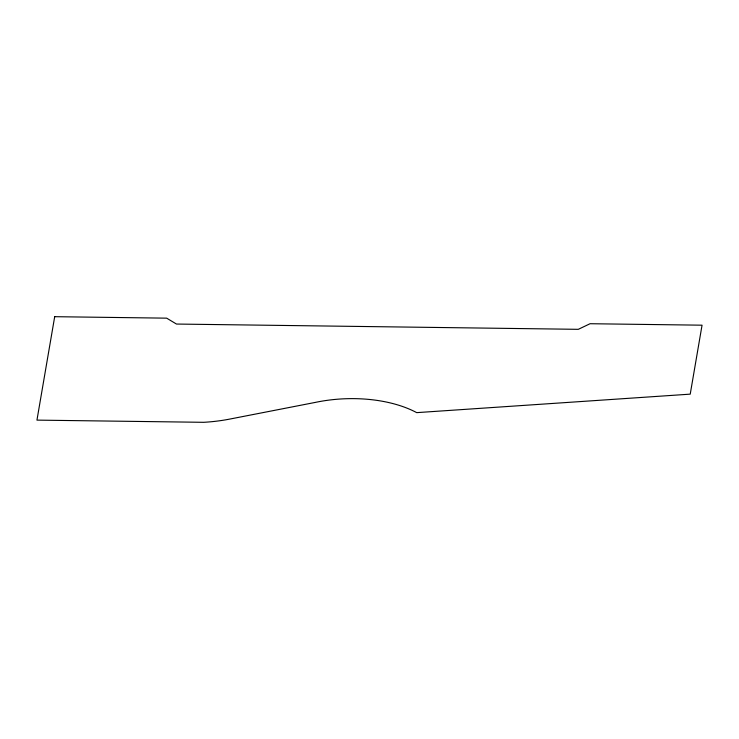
<?xml version="1.0" encoding="UTF-8"?>
<svg xmlns="http://www.w3.org/2000/svg" width="739" height="739" viewBox="0 0 739 739"><rect width="100%" height="100%" fill="white"/><g stroke="black" fill="none" stroke-linecap="round" stroke-linejoin="round"><path stroke-width="1.11" d="M54.695 316.689L36.95 420.121L203.668 422.311A104.504 55.222 -2.8 0 0 229.838 419.068L315.322 402.404A96.892 51.203 -2.8 0 1 416.713 412.639L690.226 394.146L702.05 325.188L590.064 323.719L578.295 329.326L176.473 324.051L166.672 318.158L54.695 316.689"/></g></svg>
